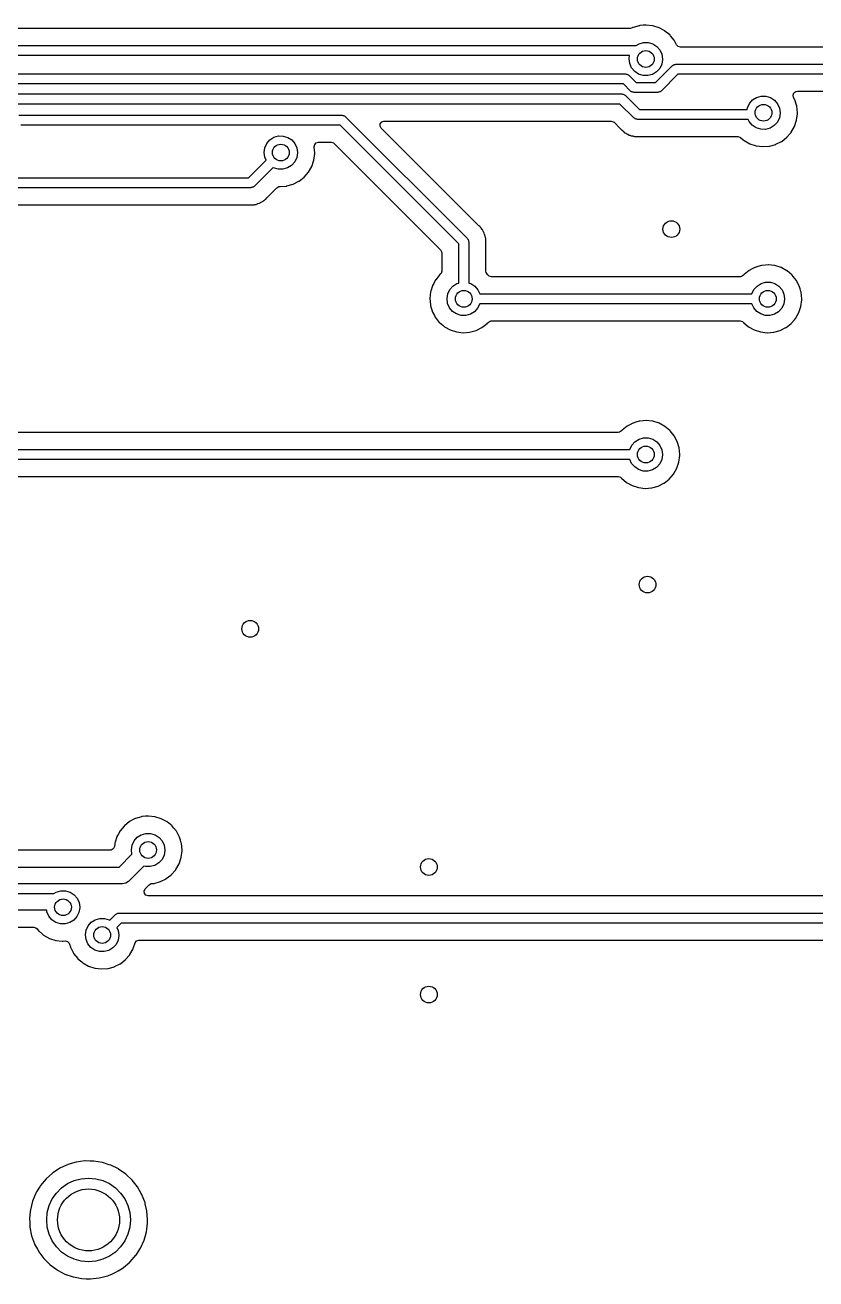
# Model space of a CAD drawing. Extents: x 123 to 292, y -246 to -33.
# Drawn here: x 250.07 to 273.68, y -121.78 to -84.33 of the extents above; entities that cross this region are included whole.
import ezdxf

# ---------------------------------------------------------------- set-up
doc = ezdxf.new("R2010")
doc.units = 0
doc.layers.add('BLACK', color=7, linetype='CONTINUOUS')

msp = doc.modelspace()

# ---------------------------------------------------------------- linework, layer by layer
at = {"layer": 'BLACK', "linetype": 'CONTINUOUS'}
for p, q in [((268.143, -84.4315), (248.621, -84.4315)), ((268.201, -84.4172), (268.143, -84.4315)), ((268.22, -84.4073), (268.201, -84.4172)), ((268.225, -84.4044), (268.22, -84.4073)), ((268.231, -84.4027), (268.225, -84.4044)), ((268.409, -84.3503), (268.231, -84.4027)), ((268.415, -84.3486), (268.409, -84.3503)), ((268.409, -84.3503), (268.409, -84.3503)), ((268.421, -84.348), (268.415, -84.3486)), ((268.53, -84.3382), (268.421, -84.348)), ((268.421, -84.348), (268.421, -84.348)), ((268.612, -84.3306), (268.53, -84.3382)), ((268.618, -84.3313), (268.612, -84.3306)), ((268.803, -84.3507), (268.618, -84.3313)), ((268.618, -84.3313), (268.618, -84.3313)), ((268.809, -84.3513), (268.803, -84.3507)), ((268.803, -84.3507), (268.803, -84.3507)), ((268.998, -84.4098), (268.809, -84.3513)), ((269.172, -84.5039), (268.998, -84.4098)), ((269.176, -84.5078), (269.172, -84.5039)), ((269.319, -84.626), (269.176, -84.5078)), ((269.176, -84.5078), (269.176, -84.5078)), ((269.324, -84.6299), (269.319, -84.626)), ((248.539, -84.94), (268.318, -84.94)), ((268.318, -84.94), (268.401, -84.8876)), ((268.401, -84.8876), (268.537, -84.8486)), ((268.537, -84.8486), (268.679, -84.8495)), ((268.679, -84.8495), (268.815, -84.8901)), ((268.815, -84.8901), (268.934, -84.9672)), ((268.934, -84.9672), (269.026, -85.0746)), ((269.328, -84.6347), (269.324, -84.6299)), ((269.343, -84.6528), (269.328, -84.6347)), ((269.328, -84.6347), (269.328, -84.6347)), ((269.449, -84.7832), (269.343, -84.6528)), ((269.52, -84.9168), (269.449, -84.7832)), ((269.524, -84.9235), (269.52, -84.9168)), ((269.567, -84.9703), (269.524, -84.9235)), ((269.635, -84.9903), (269.567, -84.9703)), ((290.287, -84.9903), (269.635, -84.9903)), ((268.12, -85.24), (248.601, -85.24)), ((268.105, -85.3379), (268.12, -85.24)), ((268.123, -85.4785), (268.105, -85.3379)), ((269.026, -85.0746), (269.085, -85.2037)), ((269.105, -85.3562), (269.081, -85.496)), ((269.085, -85.2037), (269.105, -85.344)), ((269.105, -85.344), (269.105, -85.3562)), ((268.181, -85.6082), (268.123, -85.4785)), ((268.272, -85.7167), (268.181, -85.6082)), ((268.39, -85.7953), (268.272, -85.7167)), ((268.924, -85.7287), (268.804, -85.8029)), ((268.895, -86.0435), (269.396, -85.5427)), ((269.02, -85.6236), (268.924, -85.7287)), ((269.081, -85.496), (269.02, -85.6236)), ((269.396, -85.5427), (269.413, -85.5329)), ((269.413, -85.5329), (269.427, -85.5189)), ((269.427, -85.5189), (269.446, -85.5138)), ((269.446, -85.5138), (269.463, -85.5039)), ((269.463, -85.5039), (269.483, -85.5039)), ((269.483, -85.5039), (269.502, -85.4988)), ((269.502, -85.4988), (290.633, -85.4988)), ((248.396, -85.7895), (267.999, -85.7895)), ((267.937, -86.0895), (248.458, -86.0895)), ((268.147, -86.2996), (267.937, -86.0895)), ((267.999, -85.7895), (268.018, -85.7946)), ((268.018, -85.7946), (268.038, -85.7946)), ((268.038, -85.7946), (268.055, -85.8045)), ((268.055, -85.8045), (268.074, -85.8096)), ((268.074, -85.8096), (268.088, -85.8236)), ((268.088, -85.8236), (268.105, -85.8334)), ((268.105, -85.8334), (268.315, -86.0435)), ((268.315, -86.0435), (268.895, -86.0435)), ((268.525, -85.8376), (268.39, -85.7953)), ((268.667, -85.8402), (268.525, -85.8376)), ((268.804, -85.8029), (268.667, -85.8402)), ((269.564, -85.7988), (269.063, -86.2996)), ((290.635, -85.7988), (269.564, -85.7988)), ((248.793, -86.3878), (267.891, -86.3878)), ((267.891, -86.3878), (267.91, -86.3929)), ((267.91, -86.3929), (267.93, -86.3929)), ((267.93, -86.3929), (267.947, -86.4028)), ((267.947, -86.4028), (267.966, -86.4079)), ((267.966, -86.4079), (267.98, -86.4219)), ((267.98, -86.4219), (267.997, -86.4317)), ((267.997, -86.4317), (268.414, -86.8485)), ((268.164, -86.3094), (268.147, -86.2996)), ((268.178, -86.3234), (268.164, -86.3094)), ((268.197, -86.3285), (268.178, -86.3234)), ((268.214, -86.3384), (268.197, -86.3285)), ((268.234, -86.3384), (268.214, -86.3384)), ((268.253, -86.3435), (268.234, -86.3384)), ((268.957, -86.3435), (268.253, -86.3435)), ((268.976, -86.3384), (268.957, -86.3435)), ((268.996, -86.3384), (268.976, -86.3384)), ((269.013, -86.3285), (268.996, -86.3384)), ((269.032, -86.3234), (269.013, -86.3285)), ((269.046, -86.3094), (269.032, -86.3234)), ((269.063, -86.2996), (269.046, -86.3094)), ((271.793, -86.5675), (271.913, -86.4919)), ((271.913, -86.4919), (272.049, -86.4529)), ((272.049, -86.4529), (272.191, -86.4538)), ((272.191, -86.4538), (272.327, -86.4944)), ((272.327, -86.4944), (272.446, -86.5715)), ((273.003, -86.4229), (273.028, -86.3567)), ((273.017, -86.4925), (273.003, -86.4229)), ((273.054, -86.5621), (273.017, -86.4925)), ((273.028, -86.3567), (273.085, -86.3148)), ((273.085, -86.3148), (273.128, -86.3073)), ((273.128, -86.3073), (281.687, -86.3073)), ((267.829, -86.6878), (248.855, -86.6878)), ((268.246, -87.1045), (267.829, -86.6878)), ((268.414, -86.8485), (271.632, -86.8485)), ((271.632, -86.8485), (271.639, -86.8021)), ((271.639, -86.8021), (271.699, -86.6738)), ((271.699, -86.6738), (271.793, -86.5675)), ((272.446, -86.5715), (272.538, -86.6789)), ((272.538, -86.6789), (272.597, -86.8079)), ((272.597, -86.8079), (272.617, -86.9483)), ((273.111, -86.7514), (273.054, -86.5621)), ((273.13, -86.9483), (273.111, -86.7514)), ((249.885, -87.0228), (259.537, -87.0228)), ((259.537, -87.0228), (259.556, -87.0279)), ((259.556, -87.0279), (259.576, -87.0279)), ((259.576, -87.0279), (259.593, -87.0378)), ((259.593, -87.0378), (259.612, -87.0429)), ((259.612, -87.0429), (259.626, -87.0569)), ((259.626, -87.0569), (259.643, -87.0667)), ((259.643, -87.0667), (263.275, -90.6989)), ((260.678, -87.2783), (260.721, -87.2214)), ((260.721, -87.2214), (260.787, -87.1966)), ((260.787, -87.1966), (260.796, -87.1963)), ((260.796, -87.1963), (267.566, -87.1963)), ((267.566, -87.1963), (267.634, -87.2163)), ((267.634, -87.2163), (267.655, -87.2332)), ((267.655, -87.2332), (267.828, -87.4061)), ((268.263, -87.1144), (268.246, -87.1045)), ((268.277, -87.1284), (268.263, -87.1144)), ((268.296, -87.1335), (268.277, -87.1284)), ((268.313, -87.1434), (268.296, -87.1335)), ((268.333, -87.1434), (268.313, -87.1434)), ((268.352, -87.1485), (268.333, -87.1434)), ((271.664, -87.1485), (268.352, -87.1485)), ((271.693, -87.2125), (271.664, -87.1485)), ((271.784, -87.321), (271.693, -87.2125)), ((272.532, -87.2279), (272.436, -87.333)), ((272.593, -87.1003), (272.532, -87.2279)), ((272.617, -86.9605), (272.593, -87.1003)), ((272.617, -86.9483), (272.617, -86.9605)), ((273.043, -87.3605), (273.105, -87.1728)), ((273.105, -87.1728), (273.13, -86.9766)), ((273.13, -86.9518), (273.13, -86.9483)), ((273.13, -86.962), (273.13, -86.9518)), ((273.13, -86.9518), (273.13, -86.9518)), ((273.13, -86.9766), (273.13, -86.962)), ((259.475, -87.3228), (249.947, -87.3228)), ((263.019, -90.8671), (259.475, -87.3228)), ((260.673, -87.3491), (260.678, -87.2783)), ((260.707, -87.4114), (260.673, -87.3491)), ((263.609, -90.3132), (260.707, -87.4114)), ((267.828, -87.4061), (267.836, -87.4149)), ((267.836, -87.4149), (267.84, -87.4216)), ((267.84, -87.4216), (267.846, -87.427)), ((267.846, -87.427), (267.846, -87.427)), ((267.846, -87.427), (267.892, -87.4701)), ((267.892, -87.4701), (267.895, -87.4728)), ((267.895, -87.4728), (267.915, -87.4934)), ((267.915, -87.4934), (267.919, -87.4961)), ((267.919, -87.4961), (267.928, -87.5038)), ((267.928, -87.5038), (267.962, -87.5355)), ((267.962, -87.5355), (267.969, -87.5393)), ((267.969, -87.5393), (267.969, -87.5393)), ((267.969, -87.5393), (267.98, -87.5458)), ((267.98, -87.5458), (267.997, -87.5566)), ((267.997, -87.5566), (268.005, -87.5627)), ((268.005, -87.5627), (268.014, -87.5698)), ((268.014, -87.5698), (268.021, -87.5729)), ((268.021, -87.5729), (268.021, -87.5729)), ((268.021, -87.5729), (268.056, -87.5881)), ((268.056, -87.5881), (268.067, -87.5934)), ((268.067, -87.5934), (268.107, -87.6156)), ((268.107, -87.6156), (268.128, -87.6209)), ((268.128, -87.6209), (268.147, -87.6273)), ((271.902, -87.3996), (271.784, -87.321)), ((272.037, -87.4418), (271.902, -87.3996)), ((272.179, -87.4444), (272.037, -87.4418)), ((272.316, -87.4072), (272.179, -87.4444)), ((272.436, -87.333), (272.316, -87.4072)), ((272.816, -87.6821), (272.919, -87.5627)), ((272.919, -87.5627), (272.941, -87.5371)), ((272.941, -87.5371), (272.945, -87.5324)), ((272.941, -87.5371), (272.941, -87.5371)), ((272.945, -87.5324), (273.043, -87.3605)), ((257.208, -88.1319), (257.23, -87.9918)), ((257.23, -87.9918), (257.29, -87.8635)), ((257.29, -87.8635), (257.384, -87.7572)), ((257.384, -87.7572), (257.504, -87.6816)), ((257.504, -87.6816), (257.641, -87.6426)), ((257.641, -87.6426), (257.782, -87.6435)), ((257.782, -87.6435), (257.918, -87.6841)), ((257.918, -87.6841), (258.037, -87.7612)), ((258.037, -87.7612), (258.13, -87.8686)), ((258.13, -87.8686), (258.188, -87.9977)), ((258.705, -87.9696), (258.719, -87.8998)), ((258.716, -88.0771), (258.705, -87.9696)), ((258.719, -87.8998), (258.767, -87.8483)), ((258.767, -87.8483), (258.831, -87.8313)), ((258.831, -87.8313), (259.212, -87.8313)), ((259.212, -87.8313), (259.28, -87.8513)), ((259.28, -87.8513), (259.301, -87.8682)), ((259.301, -87.8682), (262.474, -91.0409)), ((268.147, -87.6273), (268.167, -87.6359)), ((268.167, -87.6359), (268.208, -87.6425)), ((268.208, -87.6425), (268.212, -87.6431)), ((268.212, -87.6431), (268.224, -87.6455)), ((268.224, -87.6455), (268.25, -87.6522)), ((268.25, -87.6522), (268.269, -87.657)), ((268.269, -87.657), (268.29, -87.657)), ((268.29, -87.657), (268.31, -87.6585)), ((268.31, -87.6585), (268.331, -87.6619)), ((268.331, -87.6619), (268.377, -87.6575)), ((268.377, -87.6575), (268.389, -87.657)), ((268.389, -87.657), (271.347, -87.657)), ((271.347, -87.657), (271.415, -87.677)), ((271.415, -87.677), (271.429, -87.687)), ((271.429, -87.687), (271.507, -87.7535)), ((271.507, -87.7535), (271.539, -87.7804)), ((271.539, -87.7804), (271.711, -87.8769)), ((271.711, -87.8769), (271.899, -87.938)), ((271.899, -87.938), (272.096, -87.9614)), ((272.096, -87.9614), (272.102, -87.961)), ((272.102, -87.961), (272.287, -87.9467)), ((272.102, -87.961), (272.102, -87.961)), ((272.287, -87.9467), (272.293, -87.9463)), ((272.287, -87.9467), (272.287, -87.9467)), ((272.293, -87.9463), (272.484, -87.8931)), ((272.484, -87.8931), (272.489, -87.8903)), ((272.489, -87.8903), (272.655, -87.8067)), ((272.489, -87.8903), (272.489, -87.8903)), ((272.655, -87.8067), (272.66, -87.8039)), ((272.655, -87.8067), (272.655, -87.8067)), ((272.66, -87.8039), (272.816, -87.6821)), ((256.743, -88.8911), (257.268, -88.3662)), ((257.227, -88.2725), (257.208, -88.1319)), ((257.268, -88.3662), (257.227, -88.2725)), ((258.185, -88.29), (258.123, -88.4176)), ((258.208, -88.1502), (258.185, -88.29)), ((258.188, -87.9977), (258.208, -88.138)), ((258.208, -88.138), (258.208, -88.1502)), ((258.634, -88.5502), (258.697, -88.3625)), ((258.697, -88.3625), (258.721, -88.1663)), ((258.722, -88.138), (258.716, -88.0771)), ((258.721, -88.1663), (258.722, -88.138)), ((257.479, -88.5797), (256.911, -89.1472)), ((257.493, -88.5893), (257.479, -88.5797)), ((257.628, -88.6316), (257.493, -88.5893)), ((257.77, -88.6342), (257.628, -88.6316)), ((257.907, -88.5969), (257.77, -88.6342)), ((258.028, -88.5227), (257.907, -88.5969)), ((258.123, -88.4176), (258.028, -88.5227)), ((258.407, -88.8719), (258.536, -88.7221)), ((258.536, -88.7221), (258.634, -88.5502)), ((227.018, -88.8911), (256.743, -88.8911)), ((257.884, -89.136), (258.075, -89.0828)), ((258.075, -89.0828), (258.08, -89.08)), ((258.08, -89.08), (258.246, -88.9964)), ((258.08, -89.08), (258.08, -89.08)), ((258.246, -88.9964), (258.251, -88.9936)), ((258.246, -88.9964), (258.246, -88.9964)), ((258.251, -88.9936), (258.407, -88.8719)), ((256.805, -89.1911), (227.08, -89.1911)), ((256.824, -89.186), (256.805, -89.1911)), ((256.844, -89.186), (256.824, -89.186)), ((256.861, -89.1761), (256.844, -89.186)), ((256.88, -89.171), (256.861, -89.1761)), ((256.894, -89.157), (256.88, -89.171)), ((256.911, -89.1472), (256.894, -89.157)), ((257.26, -89.5249), (257.289, -89.4893)), ((257.289, -89.4893), (257.297, -89.4806)), ((257.297, -89.4806), (257.59, -89.1873)), ((257.59, -89.1873), (257.653, -89.1533)), ((257.653, -89.1533), (257.682, -89.1505)), ((257.682, -89.1505), (257.687, -89.1512)), ((257.687, -89.1512), (257.693, -89.1507)), ((257.693, -89.1507), (257.878, -89.1365)), ((257.693, -89.1507), (257.693, -89.1507)), ((257.878, -89.1365), (257.884, -89.136)), ((257.878, -89.1365), (257.878, -89.1365)), ((228.504, -89.6996), (256.723, -89.6996)), ((256.723, -89.6996), (256.735, -89.7002)), ((256.735, -89.7002), (256.735, -89.7002)), ((256.735, -89.7002), (256.743, -89.7019)), ((256.743, -89.7019), (256.814, -89.6997)), ((256.814, -89.6997), (256.818, -89.6996)), ((256.818, -89.6996), (256.847, -89.6996)), ((256.847, -89.6996), (256.851, -89.699)), ((256.851, -89.699), (256.863, -89.6981)), ((256.863, -89.6981), (256.909, -89.6967)), ((256.909, -89.6967), (256.93, -89.6907)), ((256.93, -89.6907), (256.949, -89.6867)), ((256.949, -89.6867), (256.956, -89.6858)), ((256.956, -89.6858), (256.963, -89.685)), ((256.963, -89.685), (256.97, -89.684)), ((256.963, -89.685), (256.963, -89.685)), ((256.97, -89.684), (256.978, -89.6811)), ((256.978, -89.6811), (257.013, -89.667)), ((256.978, -89.6811), (256.978, -89.6811)), ((257.013, -89.667), (257.025, -89.6631)), ((257.025, -89.6631), (257.069, -89.6502)), ((257.069, -89.6502), (257.087, -89.6393)), ((257.087, -89.6393), (257.105, -89.6306)), ((257.105, -89.6306), (257.125, -89.6227)), ((257.125, -89.6227), (257.162, -89.5956)), ((257.162, -89.5956), (257.172, -89.5891)), ((257.172, -89.5891), (257.205, -89.5696)), ((257.205, -89.5696), (257.212, -89.5656)), ((257.205, -89.5696), (257.205, -89.5696)), ((257.212, -89.5656), (257.227, -89.5504)), ((257.227, -89.5504), (257.242, -89.5375)), ((257.242, -89.5375), (257.253, -89.5296)), ((257.253, -89.5296), (257.26, -89.5249)), ((263.618, -90.3212), (263.609, -90.3132)), ((263.653, -90.3506), (263.618, -90.3212)), ((263.658, -90.3571), (263.653, -90.3506)), ((263.666, -90.368), (263.658, -90.3571)), ((263.679, -90.383), (263.666, -90.368)), ((263.694, -90.3982), (263.679, -90.383)), ((263.698, -90.405), (263.694, -90.3982)), ((263.717, -90.438), (263.698, -90.405)), ((263.698, -90.405), (263.698, -90.405)), ((263.724, -90.4479), (263.717, -90.438)), ((263.751, -90.4852), (263.724, -90.4479)), ((263.759, -90.5052), (263.751, -90.4852)), ((263.768, -90.5229), (263.759, -90.5052)), ((263.779, -90.5414), (263.768, -90.5229)), ((263.781, -90.549), (263.779, -90.5414)), ((263.791, -90.5857), (263.781, -90.549)), ((263.781, -90.549), (263.781, -90.549)), ((263.795, -90.597), (263.791, -90.5857)), ((263.812, -90.6399), (263.795, -90.597)), ((263.019, -92.0349), (263.019, -90.8671)), ((263.275, -90.6989), (263.285, -90.716)), ((263.285, -90.716), (263.299, -90.73)), ((263.299, -90.73), (263.304, -90.7491)), ((263.304, -90.7491), (263.314, -90.7662)), ((263.314, -90.7662), (263.314, -90.7859)), ((263.314, -90.7859), (263.319, -90.805)), ((263.319, -90.805), (263.319, -92.035)), ((263.813, -90.6478), (263.812, -90.6399)), ((263.815, -90.6612), (263.813, -90.6478)), ((263.813, -90.6478), (263.813, -90.6478)), ((263.819, -90.6806), (263.815, -90.6612)), ((263.825, -90.7012), (263.819, -90.6806)), ((263.826, -90.7424), (263.825, -90.7012)), ((263.826, -90.7473), (263.826, -90.7424)), ((263.827, -90.7592), (263.826, -90.7473)), ((263.828, -90.7636), (263.827, -90.7592)), ((263.828, -90.7926), (263.828, -90.7636)), ((263.828, -90.7966), (263.828, -90.7926)), ((263.829, -90.8371), (263.828, -90.7966)), ((263.828, -90.8752), (263.83, -90.8675)), ((263.828, -90.8871), (263.828, -90.8752)), ((263.828, -91.6833), (263.828, -90.8871)), ((263.83, -90.8675), (263.829, -90.8371)), ((262.474, -91.0409), (262.508, -91.1032)), ((262.508, -91.1032), (262.511, -91.1299)), ((262.511, -91.1299), (262.511, -91.6818)), ((262.511, -91.6818), (262.491, -91.7499)), ((263.834, -91.7216), (263.828, -91.6833)), ((263.874, -91.7804), (263.834, -91.7216)), ((271.694, -91.6588), (271.539, -91.7828)), ((271.779, -91.6143), (271.694, -91.6588)), ((271.863, -91.5701), (271.779, -91.6143)), ((271.869, -91.5672), (271.863, -91.5701)), ((271.863, -91.5701), (271.863, -91.5701)), ((271.948, -91.544), (271.869, -91.5672)), ((272.053, -91.5131), (271.948, -91.544)), ((272.059, -91.5114), (272.053, -91.5131)), ((272.053, -91.5131), (272.053, -91.5131)), ((272.065, -91.5108), (272.059, -91.5114)), ((272.173, -91.501), (272.065, -91.5108)), ((272.065, -91.5108), (272.065, -91.5108)), ((272.256, -91.4934), (272.173, -91.501)), ((272.262, -91.4941), (272.256, -91.4934)), ((272.446, -91.5135), (272.262, -91.4941)), ((272.262, -91.4941), (272.262, -91.4941)), ((272.452, -91.5141), (272.446, -91.5135)), ((272.446, -91.5135), (272.446, -91.5135)), ((272.641, -91.5726), (272.452, -91.5141)), ((272.815, -91.6667), (272.641, -91.5726)), ((272.82, -91.6706), (272.815, -91.6667)), ((272.961, -91.7875), (272.82, -91.6706)), ((272.82, -91.6706), (272.82, -91.6706)), ((262.236, -92.1135), (262.183, -92.2815)), ((262.238, -92.1076), (262.236, -92.1135)), ((262.236, -92.1135), (262.236, -92.1135)), ((262.273, -92.0444), (262.238, -92.1076)), ((262.33, -91.9397), (262.273, -92.0444)), ((262.333, -91.9343), (262.33, -91.9397)), ((262.33, -91.9397), (262.33, -91.9397)), ((262.46, -91.7828), (262.333, -91.9343)), ((262.465, -91.7789), (262.46, -91.7828)), ((262.47, -91.7746), (262.465, -91.7789)), ((262.491, -91.7499), (262.469, -91.7741)), ((262.469, -91.7741), (262.47, -91.7746)), ((262.845, -92.126), (262.965, -92.0504)), ((262.965, -92.0504), (263.019, -92.0349)), ((263.319, -92.035), (263.379, -92.0529)), ((263.379, -92.0529), (263.498, -92.13)), ((263.876, -91.7828), (263.874, -91.7804)), ((263.888, -91.7927), (263.876, -91.7828)), ((263.892, -91.7975), (263.888, -91.7927)), ((263.896, -91.8019), (263.892, -91.7975)), ((263.892, -91.7975), (263.892, -91.7975)), ((263.925, -91.8283), (263.896, -91.8019)), ((263.994, -91.8483), (263.925, -91.8283)), ((271.426, -91.8483), (263.994, -91.8483)), ((271.463, -91.8426), (271.426, -91.8483)), ((271.522, -91.8033), (271.463, -91.8426)), ((271.531, -91.7927), (271.522, -91.8033)), ((271.539, -91.7828), (271.531, -91.7927)), ((271.924, -92.126), (272.044, -92.0504)), ((272.044, -92.0504), (272.181, -92.0114)), ((272.181, -92.0114), (272.322, -92.0123)), ((272.322, -92.0123), (272.458, -92.0529)), ((272.458, -92.0529), (272.577, -92.13)), ((272.968, -91.7927), (272.961, -91.7875)), ((272.971, -91.7975), (272.968, -91.7927)), ((273.008, -91.8426), (272.971, -91.7975)), ((272.971, -91.7975), (272.971, -91.7975)), ((273.093, -91.946), (273.008, -91.8426)), ((273.185, -92.1206), (273.093, -91.946)), ((262.178, -92.2961), (262.156, -92.4927)), ((262.183, -92.2815), (262.178, -92.2961)), ((262.669, -92.5007), (262.691, -92.3606)), ((262.691, -92.3606), (262.751, -92.2323)), ((262.751, -92.2323), (262.845, -92.126)), ((263.498, -92.13), (263.591, -92.2374)), ((263.591, -92.2374), (263.645, -92.3568)), ((263.645, -92.3568), (271.772, -92.3568)), ((271.772, -92.3568), (271.831, -92.2323)), ((271.831, -92.2323), (271.924, -92.126)), ((272.577, -92.13), (272.67, -92.2374)), ((272.67, -92.2374), (272.728, -92.3665)), ((272.728, -92.3665), (272.748, -92.5068)), ((273.212, -92.2075), (273.185, -92.1206)), ((273.237, -92.2917), (273.212, -92.2075)), ((273.243, -92.31), (273.237, -92.2917)), ((273.262, -92.5068), (273.243, -92.31)), ((262.156, -92.4927), (262.157, -92.5004)), ((262.157, -92.5004), (262.172, -92.6818)), ((262.172, -92.6818), (262.173, -92.6897)), ((262.173, -92.6897), (262.179, -92.7132)), ((262.179, -92.7132), (262.222, -92.8607)), ((262.222, -92.8607), (262.227, -92.8798)), ((262.688, -92.6413), (262.669, -92.5007)), ((262.745, -92.771), (262.688, -92.6413)), ((262.836, -92.8795), (262.745, -92.771)), ((263.584, -92.7864), (263.489, -92.8915)), ((263.646, -92.6588), (263.584, -92.7864)), ((271.774, -92.6568), (263.646, -92.6568)), ((263.646, -92.6568), (263.646, -92.6588)), ((271.824, -92.771), (271.774, -92.6568)), ((271.915, -92.8795), (271.824, -92.771)), ((272.663, -92.7864), (272.568, -92.8915)), ((272.725, -92.6588), (272.663, -92.7864)), ((272.748, -92.519), (272.725, -92.6588)), ((272.748, -92.5068), (272.748, -92.519)), ((273.174, -92.919), (273.237, -92.7313)), ((273.237, -92.7313), (273.261, -92.5351)), ((273.261, -92.5351), (273.262, -92.5068)), ((262.227, -92.8798), (262.23, -92.8853)), ((262.23, -92.8853), (262.291, -93.0048)), ((262.291, -93.0048), (262.318, -93.0558)), ((262.318, -93.0558), (262.44, -93.2108)), ((262.44, -93.2108), (262.445, -93.2147)), ((262.445, -93.2147), (262.445, -93.2147)), ((262.445, -93.2147), (262.541, -93.2965)), ((262.954, -92.9581), (262.836, -92.8795)), ((263.089, -93.0004), (262.954, -92.9581)), ((263.231, -93.003), (263.089, -93.0004)), ((263.368, -92.9657), (263.231, -93.003)), ((263.489, -92.8915), (263.368, -92.9657)), ((263.868, -93.2407), (263.873, -93.2355)), ((263.873, -93.2355), (263.896, -93.209)), ((263.896, -93.209), (263.955, -93.1705)), ((263.955, -93.1705), (263.991, -93.1653)), ((263.991, -93.1653), (271.423, -93.1653)), ((271.423, -93.1653), (271.491, -93.1853)), ((271.491, -93.1853), (271.514, -93.2038)), ((271.514, -93.2038), (271.516, -93.2059)), ((271.516, -93.2059), (271.52, -93.2108)), ((271.52, -93.2108), (271.67, -93.3389)), ((272.033, -92.9581), (271.915, -92.8795)), ((272.169, -93.0004), (272.033, -92.9581)), ((272.31, -93.003), (272.169, -93.0004)), ((272.447, -92.9657), (272.31, -93.003)), ((272.568, -92.8915), (272.447, -92.9657)), ((272.947, -93.2407), (273.041, -93.1322)), ((273.041, -93.1322), (273.073, -93.0956)), ((273.073, -93.0956), (273.077, -93.0909)), ((273.073, -93.0956), (273.073, -93.0956)), ((273.077, -93.0909), (273.174, -92.919)), ((262.541, -93.2965), (262.591, -93.3389)), ((262.591, -93.3389), (262.764, -93.4354)), ((262.764, -93.4354), (262.952, -93.4965)), ((262.952, -93.4965), (263.148, -93.52)), ((263.148, -93.52), (263.154, -93.5195)), ((263.154, -93.5195), (263.339, -93.5053)), ((263.154, -93.5195), (263.154, -93.5195)), ((263.339, -93.5053), (263.345, -93.5048)), ((263.339, -93.5053), (263.339, -93.5053)), ((263.345, -93.5048), (263.536, -93.4516)), ((263.536, -93.4516), (263.541, -93.4488)), ((263.541, -93.4488), (263.707, -93.3652)), ((263.541, -93.4488), (263.541, -93.4488)), ((263.707, -93.3652), (263.712, -93.3624)), ((263.707, -93.3652), (263.707, -93.3652)), ((263.712, -93.3624), (263.868, -93.2407)), ((271.67, -93.3389), (271.843, -93.4354)), ((271.843, -93.4354), (272.031, -93.4965)), ((272.031, -93.4965), (272.227, -93.52)), ((272.227, -93.52), (272.233, -93.5195)), ((272.233, -93.5195), (272.418, -93.5053)), ((272.233, -93.5195), (272.233, -93.5195)), ((272.418, -93.5053), (272.424, -93.5048)), ((272.418, -93.5053), (272.418, -93.5053)), ((272.424, -93.5048), (272.615, -93.4516)), ((272.615, -93.4516), (272.62, -93.4488)), ((272.62, -93.4488), (272.786, -93.3652)), ((272.62, -93.4488), (272.62, -93.4488)), ((272.786, -93.3652), (272.791, -93.3624)), ((272.786, -93.3652), (272.786, -93.3652)), ((272.791, -93.3624), (272.947, -93.2407)), ((268.22, -96.2183), (268.129, -96.2657)), ((268.225, -96.2154), (268.22, -96.2183)), ((268.22, -96.2183), (268.22, -96.2183)), ((268.304, -96.1922), (268.225, -96.2154)), ((268.409, -96.1613), (268.304, -96.1922)), ((268.415, -96.1596), (268.409, -96.1613)), ((268.409, -96.1613), (268.409, -96.1613)), ((268.421, -96.159), (268.415, -96.1596)), ((268.53, -96.1492), (268.421, -96.159)), ((268.421, -96.159), (268.421, -96.159)), ((268.612, -96.1416), (268.53, -96.1492)), ((268.618, -96.1423), (268.612, -96.1416)), ((268.803, -96.1617), (268.618, -96.1423)), ((268.618, -96.1423), (268.618, -96.1423)), ((268.809, -96.1623), (268.803, -96.1617)), ((268.803, -96.1617), (268.803, -96.1617)), ((268.998, -96.2208), (268.809, -96.1623)), ((269.172, -96.3149), (268.998, -96.2208)), ((267.782, -96.4965), (244.049, -96.4965)), ((267.82, -96.4908), (267.782, -96.4965)), ((267.879, -96.4515), (267.82, -96.4908)), ((267.892, -96.4357), (267.879, -96.4515)), ((267.896, -96.431), (267.892, -96.4357)), ((268.05, -96.307), (267.896, -96.431)), ((268.129, -96.2657), (268.05, -96.307)), ((269.176, -96.3188), (269.172, -96.3149)), ((269.319, -96.437), (269.176, -96.3188)), ((269.176, -96.3188), (269.176, -96.3188)), ((269.324, -96.4409), (269.319, -96.437)), ((269.328, -96.4457), (269.324, -96.4409)), ((269.372, -96.4994), (269.328, -96.4457)), ((269.328, -96.4457), (269.328, -96.4457)), ((269.449, -96.5942), (269.372, -96.4994)), ((269.542, -96.7688), (269.449, -96.5942)), ((268.129, -97.005), (268.187, -96.8805)), ((268.187, -96.8805), (268.281, -96.7742)), ((268.281, -96.7742), (268.401, -96.6986)), ((268.401, -96.6986), (268.537, -96.6596)), ((268.537, -96.6596), (268.679, -96.6605)), ((268.679, -96.6605), (268.815, -96.7011)), ((268.815, -96.7011), (268.934, -96.7782)), ((268.934, -96.7782), (269.026, -96.8856)), ((269.026, -96.8856), (269.085, -97.0147)), ((269.599, -96.9582), (269.542, -96.7688)), ((269.618, -97.155), (269.599, -96.9582)), ((243.967, -97.005), (268.129, -97.005)), ((268.13, -97.305), (244.029, -97.305)), ((268.181, -97.4192), (268.13, -97.305)), ((269.081, -97.307), (269.02, -97.4346)), ((269.105, -97.1672), (269.081, -97.307)), ((269.085, -97.0147), (269.105, -97.155)), ((269.105, -97.155), (269.105, -97.1672)), ((269.593, -97.3795), (269.618, -97.1833)), ((269.618, -97.1833), (269.618, -97.155)), ((268.272, -97.5277), (268.181, -97.4192)), ((268.39, -97.6063), (268.272, -97.5277)), ((268.525, -97.6486), (268.39, -97.6063)), ((268.667, -97.6512), (268.525, -97.6486)), ((268.804, -97.6139), (268.667, -97.6512)), ((268.924, -97.5397), (268.804, -97.6139)), ((269.02, -97.4346), (268.924, -97.5397)), ((269.433, -97.7391), (269.531, -97.5672)), ((269.531, -97.5672), (269.593, -97.3795)), ((244.292, -97.8135), (267.779, -97.8135)), ((267.779, -97.8135), (267.848, -97.8335)), ((267.848, -97.8335), (267.87, -97.852)), ((267.87, -97.852), (267.872, -97.8541)), ((267.872, -97.8541), (267.876, -97.859)), ((267.876, -97.859), (268.027, -97.9871)), ((268.027, -97.9871), (268.199, -98.0836)), ((268.199, -98.0836), (268.387, -98.1447)), ((268.781, -98.153), (268.971, -98.0998)), ((268.971, -98.0998), (268.977, -98.097)), ((268.977, -98.097), (269.142, -98.0134)), ((268.977, -98.097), (268.977, -98.097)), ((269.142, -98.0134), (269.148, -98.0106)), ((269.142, -98.0134), (269.142, -98.0134)), ((269.148, -98.0106), (269.304, -97.8889)), ((269.304, -97.8889), (269.433, -97.7391)), ((268.387, -98.1447), (268.584, -98.1682)), ((268.584, -98.1682), (268.59, -98.1677)), ((268.59, -98.1677), (268.775, -98.1535)), ((268.59, -98.1677), (268.59, -98.1677)), ((268.775, -98.1535), (268.781, -98.153)), ((268.775, -98.1535), (268.775, -98.1535)), ((253.191, -108.118), (253.037, -108.242)), ((253.301, -108.06), (253.191, -108.118)), ((253.361, -108.029), (253.301, -108.06)), ((253.366, -108.026), (253.361, -108.029)), ((253.361, -108.029), (253.361, -108.029)), ((253.479, -107.993), (253.366, -108.026)), ((253.55, -107.972), (253.479, -107.993)), ((253.556, -107.971), (253.55, -107.972)), ((253.55, -107.972), (253.55, -107.972)), ((253.562, -107.97), (253.556, -107.971)), ((253.671, -107.96), (253.562, -107.97)), ((253.562, -107.97), (253.562, -107.97)), ((253.753, -107.953), (253.671, -107.96)), ((253.759, -107.953), (253.753, -107.953)), ((253.944, -107.973), (253.759, -107.953)), ((253.759, -107.953), (253.759, -107.953)), ((253.95, -107.973), (253.944, -107.973)), ((253.944, -107.973), (253.944, -107.973)), ((254.139, -108.032), (253.95, -107.973)), ((254.313, -108.126), (254.139, -108.032)), ((254.317, -108.13), (254.313, -108.126)), ((254.46, -108.248), (254.317, -108.13)), ((254.317, -108.13), (254.317, -108.13)), ((252.813, -108.573), (252.761, -108.737)), ((252.815, -108.567), (252.813, -108.573)), ((252.813, -108.573), (252.813, -108.573)), ((252.851, -108.501), (252.815, -108.567)), ((252.907, -108.399), (252.851, -108.501)), ((252.91, -108.393), (252.907, -108.399)), ((252.907, -108.399), (252.907, -108.399)), ((253.029, -108.252), (252.91, -108.393)), ((253.033, -108.247), (253.029, -108.252)), ((253.037, -108.242), (253.033, -108.247)), ((253.328, -108.691), (253.422, -108.585)), ((253.422, -108.585), (253.542, -108.51)), ((253.542, -108.51), (253.678, -108.471)), ((253.678, -108.471), (253.82, -108.471)), ((253.82, -108.471), (253.956, -108.512)), ((253.956, -108.512), (254.075, -108.589)), ((254.075, -108.589), (254.167, -108.697)), ((254.465, -108.252), (254.46, -108.248)), ((254.469, -108.257), (254.465, -108.252)), ((254.519, -108.318), (254.469, -108.257)), ((254.469, -108.257), (254.469, -108.257)), ((254.59, -108.405), (254.519, -108.318)), ((254.683, -108.58), (254.59, -108.405)), ((254.709, -108.668), (254.683, -108.58)), ((252.707, -108.933), (252.644, -108.967)), ((252.716, -108.923), (252.707, -108.932)), ((252.707, -108.932), (252.707, -108.933)), ((252.743, -108.857), (252.716, -108.923)), ((252.75, -108.794), (252.743, -108.857)), ((252.755, -108.755), (252.75, -108.794)), ((252.761, -108.737), (252.755, -108.755)), ((253.246, -108.96), (253.268, -108.82)), ((253.264, -109.095), (253.246, -108.96)), ((253.268, -108.82), (253.328, -108.691)), ((254.167, -108.697), (254.226, -108.826)), ((254.226, -108.826), (254.246, -108.966)), ((254.246, -108.966), (254.246, -108.978)), ((254.735, -108.752), (254.709, -108.668)), ((254.74, -108.769), (254.735, -108.752)), ((254.759, -108.966), (254.74, -108.769)), ((254.759, -108.97), (254.759, -108.966)), ((252.618, -108.969), (226.702, -108.969)), ((252.644, -108.967), (252.618, -108.969)), ((252.88, -109.478), (253.264, -109.095)), ((254.161, -109.246), (254.065, -109.351)), ((254.222, -109.118), (254.161, -109.246)), ((254.246, -108.978), (254.222, -109.118)), ((254.672, -109.378), (254.734, -109.191)), ((254.734, -109.191), (254.759, -108.994)), ((254.759, -108.98), (254.759, -108.97)), ((254.759, -108.97), (254.759, -108.97)), ((254.759, -108.994), (254.759, -108.98)), ((226.44, -109.478), (252.88, -109.478)), ((253.62, -109.445), (253.161, -109.905)), ((253.666, -109.46), (253.62, -109.445)), ((253.808, -109.462), (253.666, -109.46)), ((253.945, -109.425), (253.808, -109.462)), ((254.065, -109.351), (253.945, -109.425)), ((254.421, -109.718), (254.44, -109.704)), ((254.44, -109.704), (254.445, -109.7)), ((254.445, -109.7), (254.553, -109.574)), ((254.553, -109.574), (254.57, -109.555)), ((254.57, -109.555), (254.574, -109.55)), ((254.57, -109.555), (254.57, -109.555)), ((254.574, -109.55), (254.672, -109.378)), ((252.984, -109.978), (226.336, -109.978)), ((253.08, -109.959), (252.984, -109.978)), ((253.161, -109.905), (253.08, -109.959)), ((253.66, -110.124), (253.779, -110.005)), ((253.779, -110.005), (253.842, -109.971)), ((253.842, -109.971), (253.859, -109.969)), ((253.859, -109.969), (253.866, -109.968)), ((253.866, -109.968), (253.916, -109.964)), ((253.916, -109.964), (253.916, -109.964)), ((253.916, -109.964), (253.922, -109.964)), ((253.922, -109.964), (254.112, -109.911)), ((254.112, -109.911), (254.118, -109.908)), ((254.118, -109.908), (254.283, -109.824)), ((254.118, -109.908), (254.118, -109.908)), ((254.283, -109.824), (254.289, -109.822)), ((254.283, -109.824), (254.283, -109.824)), ((254.289, -109.822), (254.421, -109.718)), ((226.211, -110.265), (250.932, -110.265)), ((250.932, -110.265), (251.002, -110.221)), ((251.002, -110.221), (251.138, -110.182)), ((251.138, -110.182), (251.28, -110.183)), ((251.28, -110.183), (251.416, -110.224)), ((251.416, -110.224), (251.535, -110.301)), ((251.535, -110.301), (251.627, -110.408)), ((251.627, -110.408), (251.686, -110.537)), ((253.625, -110.196), (253.654, -110.131)), ((253.635, -110.266), (253.625, -110.196)), ((253.681, -110.319), (253.635, -110.266)), ((253.654, -110.131), (253.66, -110.124)), ((253.749, -110.34), (253.681, -110.319)), ((282.204, -110.34), (253.749, -110.34)), ((250.718, -110.765), (226.209, -110.765)), ((250.724, -110.812), (250.718, -110.765)), ((250.782, -110.942), (250.724, -110.812)), ((251.682, -110.83), (251.621, -110.957)), ((251.706, -110.69), (251.682, -110.83)), ((251.686, -110.537), (251.706, -110.677)), ((251.706, -110.677), (251.706, -110.69)), ((250.873, -111.05), (250.782, -110.942)), ((250.991, -111.129), (250.873, -111.05)), ((251.126, -111.171), (250.991, -111.129)), ((251.268, -111.174), (251.126, -111.171)), ((251.405, -111.136), (251.268, -111.174)), ((251.525, -111.062), (251.405, -111.136)), ((251.621, -110.957), (251.525, -111.062)), ((251.956, -111.231), (252.05, -111.125)), ((252.05, -111.125), (252.17, -111.05)), ((252.17, -111.05), (252.307, -111.011)), ((252.307, -111.011), (252.448, -111.011)), ((252.448, -111.011), (252.584, -111.052)), ((252.584, -111.052), (252.604, -111.065)), ((252.604, -111.065), (252.776, -110.892)), ((252.776, -110.892), (252.793, -110.882)), ((252.793, -110.882), (252.807, -110.868)), ((252.807, -110.868), (252.826, -110.863)), ((252.945, -111.148), (252.814, -111.278)), ((252.826, -110.863), (252.844, -110.853)), ((252.844, -110.853), (252.863, -110.853)), ((252.863, -110.853), (252.882, -110.848)), ((252.882, -110.848), (282.641, -110.848)), ((282.637, -111.148), (252.945, -111.148)), ((239.383, -111.274), (250.331, -111.274)), ((250.331, -111.274), (250.399, -111.294)), ((250.399, -111.294), (250.43, -111.322)), ((250.43, -111.322), (250.473, -111.377)), ((250.473, -111.377), (250.473, -111.377)), ((250.473, -111.377), (250.477, -111.381)), ((250.477, -111.381), (250.482, -111.385)), ((250.482, -111.385), (250.482, -111.385)), ((250.482, -111.385), (250.601, -111.487)), ((250.601, -111.487), (250.628, -111.51)), ((250.628, -111.51), (250.8, -111.606)), ((251.874, -111.5), (251.896, -111.36)), ((251.893, -111.64), (251.874, -111.5)), ((251.896, -111.36), (251.956, -111.231)), ((252.814, -111.278), (252.854, -111.366)), ((252.874, -111.518), (252.851, -111.658)), ((252.854, -111.366), (252.874, -111.506)), ((252.874, -111.506), (252.874, -111.518)), ((250.8, -111.606), (250.988, -111.667)), ((250.988, -111.667), (251.185, -111.691)), ((251.185, -111.691), (251.191, -111.69)), ((251.191, -111.69), (251.211, -111.689)), ((251.191, -111.69), (251.191, -111.69)), ((251.211, -111.689), (251.272, -111.684)), ((251.272, -111.684), (251.341, -111.699)), ((251.341, -111.699), (251.391, -111.749)), ((251.391, -111.749), (251.402, -111.775)), ((251.402, -111.775), (251.427, -111.863)), ((251.427, -111.863), (251.432, -111.879)), ((251.432, -111.879), (251.438, -111.89)), ((251.438, -111.89), (251.519, -112.048)), ((251.95, -111.77), (251.893, -111.64)), ((252.041, -111.879), (251.95, -111.77)), ((252.159, -111.957), (252.041, -111.879)), ((252.294, -112), (252.159, -111.957)), ((252.694, -111.891), (252.573, -111.965)), ((252.789, -111.786), (252.694, -111.891)), ((252.851, -111.658), (252.789, -111.786)), ((253.202, -112.09), (253.3, -111.918)), ((253.3, -111.918), (253.313, -111.88)), ((253.313, -111.88), (253.359, -111.743)), ((253.359, -111.743), (253.399, -111.684)), ((253.399, -111.684), (253.465, -111.657)), ((253.465, -111.657), (253.478, -111.656)), ((253.478, -111.656), (282.209, -111.656)), ((251.519, -112.048), (251.523, -112.055)), ((251.523, -112.055), (251.645, -112.21)), ((251.645, -112.21), (251.65, -112.214)), ((251.65, -112.214), (251.65, -112.214)), ((251.65, -112.214), (251.764, -112.311)), ((251.764, -112.311), (251.796, -112.338)), ((252.436, -112.002), (252.294, -112)), ((252.573, -111.965), (252.436, -112.002)), ((252.917, -112.362), (253.073, -112.24)), ((253.073, -112.24), (253.19, -112.104)), ((253.19, -112.104), (253.198, -112.095)), ((253.198, -112.095), (253.202, -112.09)), ((253.198, -112.095), (253.198, -112.095)), ((251.796, -112.338), (251.969, -112.435)), ((251.969, -112.435), (252.157, -112.496)), ((252.157, -112.496), (252.353, -112.519)), ((252.353, -112.519), (252.359, -112.519)), ((252.359, -112.519), (252.544, -112.504)), ((252.359, -112.519), (252.359, -112.519)), ((252.544, -112.504), (252.544, -112.504)), ((252.544, -112.504), (252.55, -112.504)), ((252.55, -112.504), (252.741, -112.451)), ((252.741, -112.451), (252.746, -112.448)), ((252.746, -112.448), (252.912, -112.364)), ((252.746, -112.448), (252.746, -112.448)), ((252.912, -112.364), (252.917, -112.362)), ((252.912, -112.364), (252.912, -112.364)), ((251.601, -118.289), (251.35, -118.362)), ((251.86, -118.254), (251.601, -118.289)), ((251.865, -118.254), (251.86, -118.254)), ((252.008, -118.256), (251.865, -118.254)), ((251.865, -118.254), (251.865, -118.254)), ((252.122, -118.257), (252.008, -118.256)), ((252.38, -118.299), (252.122, -118.257)), ((252.384, -118.301), (252.38, -118.299)), ((252.582, -118.364), (252.384, -118.301)), ((250.894, -118.615), (250.699, -118.789)), ((250.898, -118.612), (250.894, -118.615)), ((251.074, -118.497), (250.898, -118.612)), ((250.898, -118.612), (250.898, -118.612)), ((251.113, -118.472), (251.074, -118.497)), ((251.31, -118.381), (251.113, -118.472)), ((251.346, -118.364), (251.31, -118.381)), ((251.35, -118.362), (251.346, -118.364)), ((251.346, -118.364), (251.346, -118.364)), ((252.629, -118.379), (252.582, -118.364)), ((252.633, -118.381), (252.629, -118.379)), ((252.859, -118.493), (252.633, -118.381)), ((252.633, -118.381), (252.633, -118.381)), ((252.863, -118.495), (252.859, -118.493)), ((253.078, -118.644), (252.863, -118.495)), ((253.268, -118.823), (253.078, -118.644)), ((250.523, -119.005), (250.418, -119.178)), ((250.532, -118.99), (250.523, -119.005)), ((250.699, -118.789), (250.532, -118.99)), ((251.01, -119.211), (251.165, -119.056)), ((251.165, -119.056), (251.343, -118.931)), ((251.343, -118.931), (251.54, -118.839)), ((251.54, -118.839), (251.751, -118.783)), ((251.751, -118.783), (251.968, -118.764)), ((251.968, -118.764), (252.185, -118.783)), ((252.185, -118.783), (252.396, -118.839)), ((252.396, -118.839), (252.593, -118.931)), ((252.593, -118.931), (252.771, -119.056)), ((252.771, -119.056), (252.926, -119.211)), ((253.43, -119.028), (253.268, -118.823)), ((253.491, -119.135), (253.43, -119.028)), ((250.397, -119.213), (250.296, -119.454)), ((250.418, -119.178), (250.397, -119.213)), ((250.793, -119.586), (250.885, -119.389)), ((250.885, -119.389), (251.01, -119.211)), ((252.926, -119.211), (253.051, -119.389)), ((253.051, -119.389), (253.143, -119.586)), ((253.543, -119.227), (253.491, -119.135)), ((253.56, -119.255), (253.543, -119.227)), ((253.561, -119.259), (253.56, -119.255)), ((253.571, -119.285), (253.561, -119.259)), ((253.561, -119.259), (253.561, -119.259)), ((253.646, -119.478), (253.571, -119.285)), ((250.226, -119.758), (250.205, -119.968)), ((250.231, -119.712), (250.226, -119.758)), ((250.296, -119.454), (250.231, -119.708)), ((250.231, -119.708), (250.231, -119.712)), ((250.231, -119.712), (250.231, -119.712)), ((250.718, -120.014), (250.737, -119.797)), ((250.737, -119.797), (250.793, -119.586)), ((253.143, -119.586), (253.199, -119.797)), ((253.199, -119.797), (253.218, -120.014)), ((253.654, -119.498), (253.646, -119.478)), ((253.662, -119.531), (253.654, -119.498)), ((253.709, -119.739), (253.662, -119.531)), ((253.712, -119.753), (253.709, -119.739)), ((253.712, -119.758), (253.712, -119.753)), ((253.73, -119.993), (253.712, -119.758)), ((253.712, -119.758), (253.712, -119.758)), ((250.205, -119.968), (250.205, -119.973)), ((250.205, -119.973), (250.211, -120.094)), ((250.205, -119.973), (250.205, -119.973)), ((250.211, -120.094), (250.218, -120.229)), ((250.737, -120.231), (250.718, -120.014)), ((253.218, -120.014), (253.199, -120.231)), ((253.705, -120.291), (253.729, -120.109)), ((253.729, -120.103), (253.731, -120.038)), ((253.729, -120.106), (253.729, -120.103)), ((253.729, -120.109), (253.729, -120.106)), ((253.729, -120.109), (253.729, -120.109)), ((253.731, -120.014), (253.73, -119.993)), ((253.731, -120.038), (253.731, -120.014)), ((250.218, -120.229), (250.269, -120.485)), ((250.269, -120.485), (250.357, -120.731)), ((250.793, -120.442), (250.737, -120.231)), ((250.885, -120.639), (250.793, -120.442)), ((253.143, -120.442), (253.051, -120.639)), ((253.199, -120.231), (253.143, -120.442)), ((253.625, -120.617), (253.664, -120.481)), ((253.664, -120.481), (253.695, -120.37)), ((253.695, -120.37), (253.696, -120.366)), ((253.695, -120.37), (253.695, -120.37)), ((253.696, -120.366), (253.705, -120.291)), ((250.357, -120.731), (250.359, -120.735)), ((250.359, -120.735), (250.443, -120.892)), ((250.443, -120.892), (250.481, -120.961)), ((251.01, -120.817), (250.885, -120.639)), ((251.165, -120.972), (251.01, -120.817)), ((252.926, -120.817), (252.771, -120.972)), ((253.051, -120.639), (252.926, -120.817)), ((253.397, -121.043), (253.515, -120.859)), ((253.515, -120.859), (253.518, -120.855)), ((253.518, -120.855), (253.625, -120.617)), ((250.481, -120.961), (250.484, -120.965)), ((250.484, -120.965), (250.484, -120.965)), ((250.484, -120.965), (250.634, -121.167)), ((250.634, -121.167), (250.634, -121.167)), ((250.634, -121.167), (250.637, -121.171)), ((250.637, -121.171), (250.64, -121.174)), ((250.64, -121.174), (250.64, -121.174)), ((250.64, -121.174), (250.804, -121.336)), ((251.343, -121.097), (251.165, -120.972)), ((251.54, -121.189), (251.343, -121.097)), ((251.751, -121.245), (251.54, -121.189)), ((251.968, -121.264), (251.751, -121.245)), ((252.185, -121.245), (251.968, -121.264)), ((252.396, -121.189), (252.185, -121.245)), ((252.593, -121.097), (252.396, -121.189)), ((252.771, -120.972), (252.593, -121.097)), ((253.008, -121.438), (253.2, -121.275)), ((253.2, -121.275), (253.204, -121.272)), ((253.2, -121.275), (253.2, -121.275)), ((253.204, -121.272), (253.272, -121.194)), ((253.272, -121.194), (253.373, -121.079)), ((253.373, -121.079), (253.376, -121.075)), ((253.373, -121.079), (253.373, -121.079)), ((253.376, -121.075), (253.397, -121.043)), ((250.804, -121.336), (250.823, -121.355)), ((250.823, -121.355), (250.827, -121.358)), ((250.827, -121.358), (250.827, -121.358)), ((250.827, -121.358), (250.992, -121.479)), ((250.992, -121.479), (251.034, -121.509)), ((251.034, -121.509), (251.038, -121.512)), ((251.038, -121.512), (251.038, -121.512)), ((251.038, -121.512), (251.261, -121.629)), ((251.261, -121.629), (251.261, -121.629)), ((251.261, -121.629), (251.265, -121.631)), ((251.265, -121.631), (251.512, -121.717)), ((252.339, -121.735), (252.538, -121.683)), ((252.538, -121.683), (252.542, -121.681)), ((252.538, -121.683), (252.538, -121.683)), ((252.542, -121.681), (252.56, -121.674)), ((252.56, -121.674), (252.684, -121.62)), ((252.684, -121.62), (252.782, -121.578)), ((252.782, -121.578), (252.854, -121.534)), ((252.854, -121.534), (253.001, -121.443)), ((253.001, -121.443), (253.005, -121.441)), ((253.001, -121.443), (253.001, -121.443)), ((253.005, -121.441), (253.008, -121.438)), ((253.008, -121.438), (253.008, -121.438)), ((251.512, -121.717), (251.516, -121.718)), ((251.516, -121.718), (251.764, -121.765)), ((251.764, -121.765), (251.764, -121.765)), ((251.764, -121.765), (251.768, -121.766)), ((251.768, -121.766), (251.899, -121.771)), ((251.899, -121.771), (252.025, -121.776)), ((252.025, -121.776), (252.025, -121.776)), ((252.025, -121.776), (252.03, -121.776)), ((252.03, -121.776), (252.109, -121.768)), ((252.109, -121.768), (252.285, -121.748)), ((252.285, -121.748), (252.285, -121.748)), ((252.285, -121.748), (252.289, -121.748)), ((252.289, -121.748), (252.339, -121.735))]:
    msp.add_line(p, q, dxfattribs=at)
at = {"layer": 'BLACK'}
for centre, radius in [((268.605, -85.344), 0.25), ((272.117, -86.9483), 0.25), ((257.708, -88.138), 0.25), ((269.367, -90.424), 0.25), ((263.169, -92.5068), 0.25), ((272.248, -92.5068), 0.25), ((268.605, -97.155), 0.25), ((268.656, -101.041), 0.25), ((256.794, -102.362), 0.25), ((253.746, -108.966), 0.25), ((262.128, -109.474), 0.25), ((251.206, -110.677), 0.25), ((252.374, -111.506), 0.25), ((262.128, -113.284), 0.25), ((251.968, -120.014), 0.925)]:
    msp.add_circle(centre, radius, dxfattribs=at)

doc.saveas('drawing.dxf')
